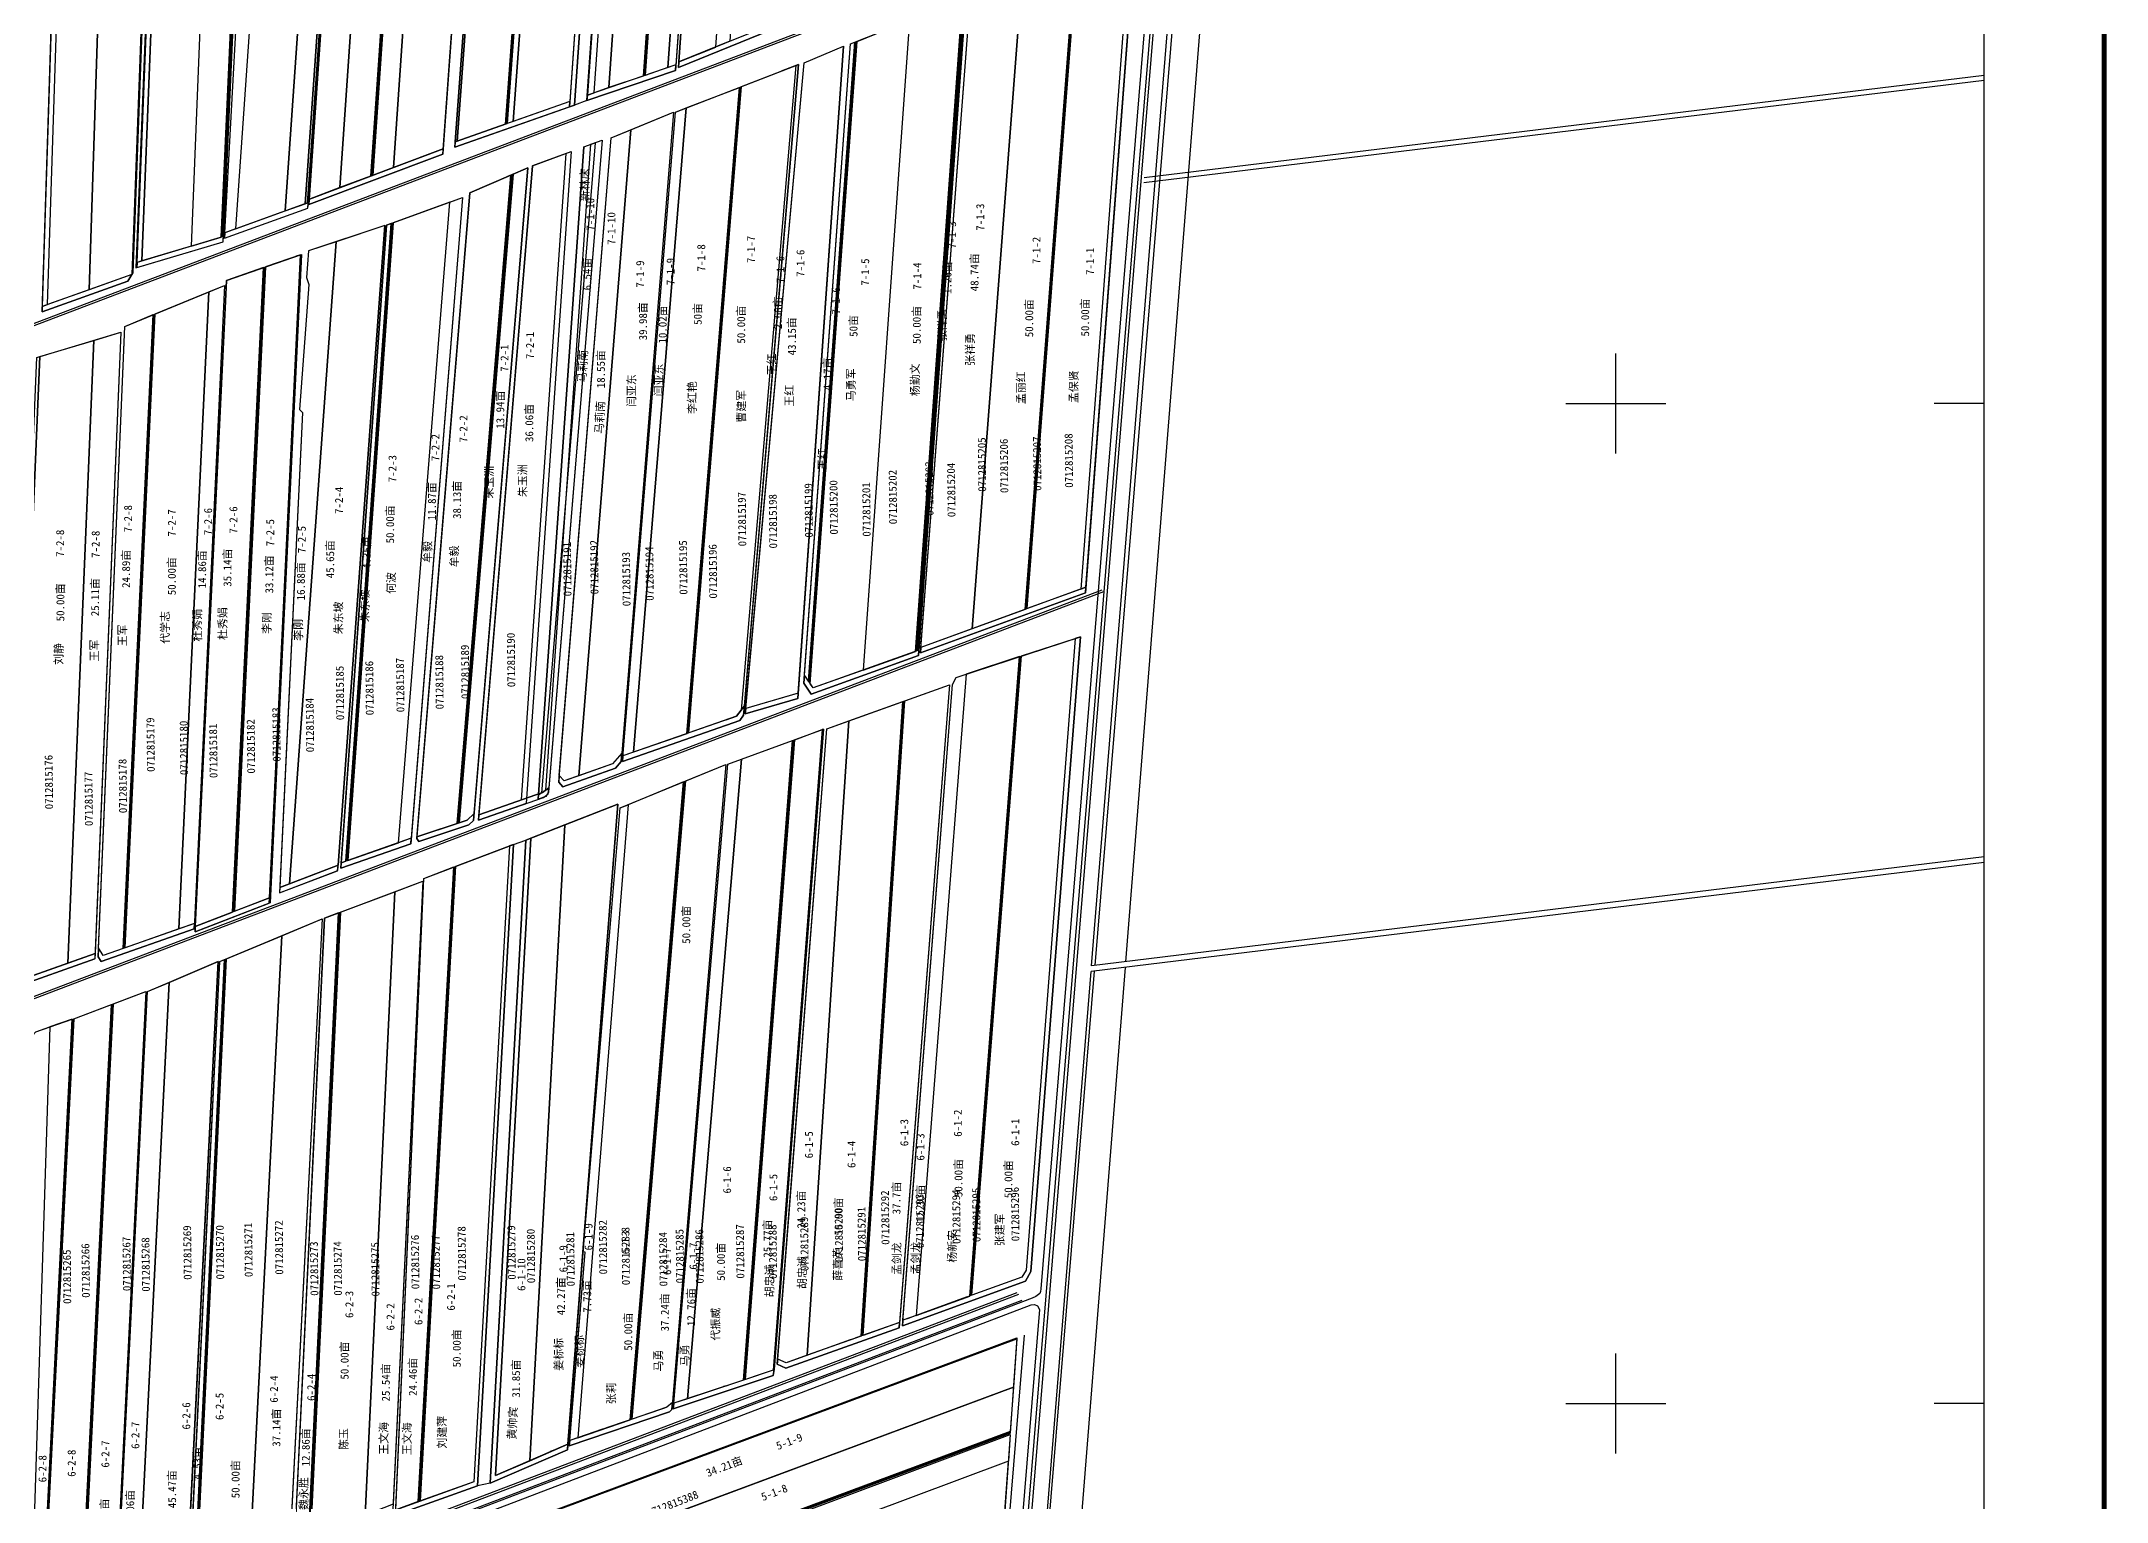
# Model space of a CAD drawing. Extents: x 541061 to 546490, y 4985742 to 4991358.
# Drawn here: x 544426 to 546490, y 4988941 to 4990401 of the extents above; entities that cross this region are included whole.
import ezdxf
from ezdxf.enums import TextEntityAlignment as Align

# ---------------------------------------------------------------- set-up
doc = ezdxf.new("R2010")
doc.units = 0
doc.header["$LTSCALE"] = 10
doc.layers.get('0').update_dxf_attribs({"linetype": 'CONTINUOUS'})
for name, color, linetype in [('2020.3.23画地', 7, 'CONTINUOUS'), ('2021年新职工', 7, 'CONTINUOUS'), ('2022年', 7, 'CONTINUOUS'), ('4-5', 7, 'CONTINUOUS'), ('TK', 7, 'CONTINUOUS'), ('地块名称', 7, 'CONTINUOUS'), ('地物扣减', 3, 'CONTINUOUS'), ('地籍号', 7, 'CONTINUOUS'), ('承包户', 7, 'CONTINUOUS'), ('测地框', 7, 'CONTINUOUS'), ('经营地', 1, 'CONTINUOUS'), ('经营地面积', 5, 'CONTINUOUS'), ('路林渠', 7, 'CONTINUOUS'), ('身份地', 1, 'CONTINUOUS'), ('身份地面积', 7, 'CONTINUOUS'), ('退界出水桩', 7, 'CONTINUOUS'), ('面积', 1, 'CONTINUOUS')]:
    doc.layers.add(name, color=color, linetype=linetype)
doc.styles.add('宋体', font='')
doc.styles.get('宋体').set_extended_font_data('SimSun')

msp = doc.modelspace()

# ---------------------------------------------------------------- linework, layer by layer
at = {"color": 1, "linetype": 'Continuous'}
for p, q in [((545128.8, 4989736.4), (545183, 4990377.7)), ((545183, 4990377.7), (545165.5, 4990370.9)), ((545121.1, 4989725.9), (545128.8, 4989736.4)), ((545110.6, 4989722.2), (545121.1, 4989725.9))]:
    msp.add_line(p, q, dxfattribs=at)
at = {"color": 1, "linetype": 'Continuous', "flags": 128}
for points in [[(545227.9, 4990396), (545182.5, 4989748.9)], [(544694.1, 4990191.6), (544693.1, 4990191.2)], [(544863.5, 4989627.4), (544863.2, 4989622.1)], [(544795.4, 4989598.5), (544795.8, 4989603.9)], [(544801.3, 4989603.8), (544801.4, 4989605.3)], [(544725.4, 4989574), (544725.8, 4989579.4)], [(544780.4, 4988932.5), (544857.2, 4988959.9)]]:
    msp.add_lwpolyline(points, dxfattribs=at)
at = {"color": 1, "linetype": 'Continuous', "elevation": 280.7, "flags": 128}
msp.add_lwpolyline([(544995.8, 4990304.3), (545058, 4990329.9), (545005.6, 4989680.6), (545000, 4989674.1), (544947.4, 4989655.5), (544943.2, 4989660)], close=True, dxfattribs=at)
at = {"color": 2, "linetype": 'Continuous', "elevation": 280.9, "flags": 128}
for points in [[(544896.6, 4990267.4), (544895.4, 4990267), (544841.6, 4989618.7), (544842.6, 4989619)], [(544897.6, 4990267.9), (544896.6, 4990267.4), (544842.6, 4989619), (544843.6, 4989619.4)]]:
    msp.add_lwpolyline(points, close=True, dxfattribs=at)
at = {"color": 1, "linetype": 'Continuous', "elevation": 282, "flags": 128}
msp.add_lwpolyline([(544458.7, 4989423.2), (544426.7, 4988799.5)], dxfattribs=at)
at = {"layer": '2020.3.23画地', "color": 3, "linetype": 'Continuous', "flags": 128}
for points in [[(545182.5, 4989748.9), (545130.2, 4989733.6), (545188.7, 4990379.3), (545227.9, 4990396)], [(545192.9, 4989761.1), (545189, 4989767.1), (545234.8, 4990398.2), (545239.3, 4990400)], [(545125.7, 4989732.1), (545128.8, 4989736.4), (545183, 4990377.7), (545180.2, 4990376.6)], [(545057, 4989039.7), (545051.4, 4989034.9), (545016.8, 4989023.1), (545070.2, 4989661.2), (545110.4, 4989677.7)], [(545071.9, 4989043.5), (545058.2, 4989039), (545112.2, 4989678), (545125.9, 4989683)], [(544603, 4989480.6), (544553.9, 4989459.8), (544522.1, 4988828.2), (544548.1, 4988838.6), (544548.5, 4988838.8), (544549.1, 4988839), (544554.1, 4988841), (544563.3, 4988844.7), (544571.3, 4988852.9)]]:
    msp.add_lwpolyline(points, close=True, dxfattribs=at)
at = {"layer": '2020.3.23画地', "color": 3, "linetype": 'Continuous', "elevation": 281.7, "flags": 128}
msp.add_lwpolyline([(544578.9, 4988855.2), (544573.9, 4988853.1), (544604.4, 4989480.6), (544609.3, 4989482.7)], close=True, dxfattribs=at)
at = {"layer": '2021年新职工', "color": 1, "linetype": 'Continuous', "flags": 128}
for points in [[(545071.2, 4989708.5), (545018, 4989689.9), (545070.6, 4990334.2), (545123.9, 4990354.8)], [(545018, 4989689.9), (545007.3, 4989686.2), (545059.9, 4990330), (545070.6, 4990334.2)]]:
    msp.add_lwpolyline(points, close=True, dxfattribs=at)
at = {"layer": '2021年新职工', "color": 1, "linetype": 'Continuous'}
msp.add_lwpolyline([(545015.4, 4990312.4), (545058, 4990329.9), (545006.3, 4989689), (544997.1, 4989678.4), (544963.2, 4989666.4)], close=True, dxfattribs=at)
at = {"layer": '2021年新职工', "color": 1, "linetype": 'Continuous', "flags": 128}
for points, elevation in [([(544723.2, 4989529.2), (544709.2, 4989523.9), (544679.3, 4988899.4), (544693.3, 4988904.9)], 281.2), ([(544674.6, 4988895.3), (544634.3, 4988878.4), (544666.4, 4989506.4), (544706.7, 4989523.2)], 281.7)]:
    msp.add_lwpolyline(points, close=True, dxfattribs=dict(at, elevation=elevation))
at = {"layer": '2022年', "color": 4, "linetype": 'Continuous', "flags": 128}
msp.add_lwpolyline([(545409.5, 4989832.8), (545356.6, 4989813.5), (545406.2, 4990462.4), (545459, 4990479.3)], close=True, dxfattribs=at)
at = {"layer": '4-5', "color": 2, "linetype": 'Continuous'}
msp.add_lwpolyline([(544496.2, 4990841.2), (544542.1, 4990858.1), (544516.7, 4990167.7), (544474, 4990152.4)], close=True, dxfattribs=at)
at = {"layer": '4-5', "color": 2, "linetype": 'Continuous', "elevation": 280.3, "flags": 128}
msp.add_lwpolyline([(544526.7, 4990181.2), (544522, 4990179.8), (544548.9, 4990862.1), (544553.6, 4990863.7)], close=True, dxfattribs=at)
at = {"layer": 'TK', "linetype": 'Continuous'}
for p, q in [((546368, 4985922.8), (546368, 4991162.8)), ((546000, 4989988.8), (546000, 4990088.8)), ((545950, 4990038.8), (546050, 4990038.8)), ((546368, 4990038.8), (546318, 4990038.8)), ((546000, 4988988.8), (546000, 4989088.8)), ((545950, 4989038.8), (546050, 4989038.8)), ((546368, 4989038.8), (546318, 4989038.8))]:
    msp.add_line(p, q, dxfattribs=at)
at = {"layer": 'TK', "linetype": 'Continuous', "const_width": 5, "flags": 128}
msp.add_lwpolyline([(541128, 4985922.8), (546488, 4985922.8), (546488, 4991162.8), (541128, 4991162.8)], close=True, dxfattribs=at)
at = {"layer": '地物扣减', "color": 3, "linetype": 'Continuous', "elevation": 280.7, "flags": 128}
msp.add_lwpolyline([(544968.3, 4990295.3), (544979.6, 4990299.4), (544926.1, 4989649.1), (544923, 4989646.9)], close=True, dxfattribs=at)
at = {"layer": '地籍号', "color": 1, "linetype": 'Continuous', "flags": 128}
for points in [[(545140.2, 4990969.5), (545104, 4990965.2), (545063.3, 4990380.2), (545100.2, 4990395.1)], [(544937.7, 4990945.9), (544886.7, 4990940.2), (544839.7, 4990300.4), (544891.7, 4990318.7)]]:
    msp.add_lwpolyline(points, close=True, dxfattribs=at)
at = {"layer": '测地框', "linetype": 'Continuous', "flags": 128}
for points, elevation in [([(545155.7, 4990412.2), (545062.9, 4990374.7), (545104, 4990965.2), (545193.4, 4990975.7)], 280.5), ([(544886.7, 4990940.2), (545001.7, 4990953.1), (544959, 4990337.1), (544839.3, 4990294.9)], 280.4), ([(545014.3, 4990954.6), (545102.5, 4990965.1), (545060, 4990371.7), (544971.5, 4990341.5)], 280.3), ([(544873.9, 4990937.4), (544740.4, 4990921.1), (544693.6, 4990237.5), (544827.5, 4990287.9)], 280.1), ([(544638.8, 4990893.1), (544547.9, 4990861.7), (544520.7, 4990174.2), (544607.8, 4990200.4)], 280.3), ([(544517.7, 4990169.3), (544512.4, 4990160.9), (544426.8, 4990130.2), (544445.7, 4990717.9), (544450, 4990717.9), (544453.3, 4990825.4), (544543.1, 4990858.5)], 281.5), ([(545355, 4990446), (545518.9, 4990498.5), (545469.7, 4989849.5), (545304.8, 4989789.3)], 280.7), ([(545234.8, 4990398.2), (545350.1, 4990444.3), (545302.9, 4989786.6), (545195.5, 4989748.1), (545188.4, 4989758.9)], 280.7), ([(545188.7, 4990379.3), (545227.9, 4990396), (545182.1, 4989743.6), (545129.7, 4989728.3)], 280.7), ([(545059.9, 4990330), (545183, 4990377.7), (545128, 4989726.9), (545124.2, 4989721.7), (545006.9, 4989680.8)], 280.7), ([(544995.8, 4990304.3), (545058, 4990329.9), (545005.6, 4989680.6), (545000, 4989674.1), (544947.4, 4989655.5), (544943.2, 4989660)], 280.7), ([(544968.3, 4990295.3), (544986.6, 4990301.9), (544933, 4989650), (544930.4, 4989645.6), (544922.7, 4989642.9)], 280.7), ([(544854.3, 4990249.4), (544912.5, 4990274.2), (544858.2, 4989621.8), (544853.3, 4989617.2), (544803.4, 4989600.6), (544801.3, 4989603.8)], 280.9), ([(544916.9, 4990276.4), (544955.8, 4990290.7), (544910.7, 4989638.7), (544863, 4989622)], 280.8), ([(544771, 4990216.9), (544847.1, 4990244.6), (544795.4, 4989598.5), (544725.4, 4989574)], 281.1), ([(544693.1, 4990191.2), (544691.3, 4990164.7), (544693.6, 4990157.5), (544684.3, 4990032.8), (544687.2, 4990029.6), (544664.3, 4989549.3), (544722.4, 4989571.6), (544769.3, 4990216.5)], 281.4), ([(544509.5, 4990115.8), (544609.2, 4990156.8), (544578.9, 4989513.3), (544485.8, 4989480.6), (544482.9, 4989485.3)], 281.6), ([(544421.7, 4990084.6), (544505.7, 4990110.1), (544479.6, 4989483.3), (544395.3, 4989453.3)], 281.7), ([(545336.9, 4989757.7), (545340.5, 4989764.8), (545464.7, 4989805.5), (545415.3, 4989170.7), (545409.7, 4989161), (545286.9, 4989116.4)], 280.8), ([(545211.1, 4989713.3), (545333.7, 4989757.3), (545283.6, 4989114.4), (545170.3, 4989074), (545161.7, 4989077.9)], 280.9), ([(545112.2, 4989678), (545207.8, 4989713), (545158.7, 4989072.7), (545157.6, 4989066.7), (545057.7, 4989033.5)], 281), ([(545004.5, 4989634.2), (545110.4, 4989677.7), (545056.4, 4989032.6), (545053.9, 4989030.5), (544953.8, 4988996.3), (544969.8, 4989190), (544967.7, 4989190.4)], 281.1), ([(544709.2, 4989523.9), (544807.4, 4989560.9), (544777.5, 4988932.6), (544679, 4988893.9)], 281.2), ([(544604.4, 4989480.6), (544706.7, 4989523.2), (544674.3, 4988889.7), (544573.7, 4988847.6)], 281.7), ([(544532.3, 4989450.6), (544603, 4989480.6), (544570.9, 4988845.4), (544566.1, 4988840.4), (544500.2, 4988814.1)], 281.6), ([(544458.7, 4989423.2), (544530.7, 4989450.7), (544498.8, 4988813.8), (544426.5, 4988794.3)], 282), ([(544389.8, 4989376.4), (544420.7, 4989410.4), (544456.8, 4989423), (544425.4, 4988794.4), (544364.5, 4988779.6), (544361, 4988788.7)], 281.9), ([(544908.3, 4988828.3), (544908.7, 4988920.8), (545401.1, 4989104.3), (545394.5, 4989008.9)], 281.7), ([(544899.5, 4988739.1), (544908.4, 4988825.7), (545394.6, 4989007.7), (545388.4, 4988921.8)], 281.9)]:
    msp.add_lwpolyline(points, close=True, dxfattribs=dict(at, elevation=elevation))
at = {"layer": '测地框', "color": 7, "linetype": 'Continuous', "flags": 128}
for points in [[(544611.2, 4990161.8), (544686, 4990187.7), (544654.9, 4989539.4), (544579.8, 4989510.2)], [(544910.3, 4989602.1), (545002.3, 4989637.9), (544951.9, 4988992.4), (544874.7, 4988958.9)], [(544808.5, 4989563.8), (544897.9, 4989597.8), (544862, 4988956.3), (544780.2, 4988927.1)]]:
    msp.add_lwpolyline(points, close=True, dxfattribs=at)
at = {"layer": '测地框', "color": 1, "linetype": 'Continuous', "flags": 128}
msp.add_lwpolyline([(544858.2, 4989621.8), (544858.8, 4989628.7)], dxfattribs=at)
at = {"layer": '经营地', "color": 1, "linetype": 'Continuous'}
msp.add_line((545182.5, 4989748.9, 280.7), (545227.9, 4990396, 280.7), dxfattribs=at)
at = {"layer": '路林渠', "color": 1, "linetype": 'Continuous'}
msp.add_line((545304.8, 4989789.3, 280.7), (545469.7, 4989849.5, 280.7), dxfattribs=at)
at = {"layer": '路林渠', "color": 5, "linetype": 'Continuous', "flags": 128}
for points, elevation in [([(545576.9, 4991004), (545425.1, 4989153.5), (545424.8, 4989150.7), (545424.1, 4989148.7), (545420.2, 4989145.7), (545416.4, 4989144.1), (543937.8, 4988580.9), (543932.9, 4988581.6), (543929.4, 4988584.9), (543928.5, 4988588.7), (543928.4, 4988591.2)], 280.2), ([(545576.9, 4991004), (545425.1, 4989153.5), (545424.8, 4989150.7), (545424.1, 4989148.7), (545420.2, 4989145.7), (545416.4, 4989144.1), (543937.8, 4988580.9), (543932.9, 4988581.6), (543929.4, 4988584.9), (543928.5, 4988588.7), (543928.4, 4988591.2)], 280.2), ([(545576.9, 4991004), (545425.1, 4989153.5), (545424.8, 4989150.7), (545424.1, 4989148.7), (545420.2, 4989145.7), (545416.4, 4989144.1), (543937.8, 4988580.9), (543932.9, 4988581.6), (543929.4, 4988584.9), (543928.5, 4988588.7), (543928.4, 4988591.2)], 280.2), ([(545349.5, 4988063.2), (545346.3, 4988063.6), (545344.6, 4988064), (545342.8, 4988066.1), (545341.8, 4988070.1), (545583.5, 4991004)], 282.9), ([(543929.2, 4988565.9), (543929.6, 4988568.3), (543931.8, 4988571.1), (543935.4, 4988573), (543939.9, 4988574.2), (545415.6, 4989137.5), (545418.7, 4989137.6), (545421.9, 4989136.3), (545423.8, 4989132.8), (545252.9, 4987058)], 283.6)]:
    msp.add_lwpolyline(points, dxfattribs=dict(at, elevation=elevation))
at = {"layer": '路林渠', "color": 4, "linetype": 'Continuous', "flags": 128}
for points, elevation in [([(545585.9, 4991004), (545262.1, 4987058.8)], 280), ([(545475.8, 4989476.2), (545599.6, 4991004)], 284.6), ([(543161.1, 4989640.3), (545531.6, 4990542.6)], 283.5), ([(543161.1, 4989640.3), (545531.6, 4990542.6)], 283.5), ([(543162, 4989638.4), (545533.2, 4990541)], 283.5), ([(543162, 4989638.4), (545533.2, 4990541)], 283.5), ([(546368, 4990361.6), (545528.1, 4990259.2)], 281.7), ([(546368, 4990366.7), (545528.5, 4990264.4)], 281.6), ([(542902, 4988868.5), (545486.5, 4989852.3)], 283.5), ([(542902.2, 4988866.4), (545488.1, 4989850.7)], 283.5), ([(546368, 4989579.7), (545475.4, 4989470.7)], 282.1), ([(546368, 4989585.2), (545475.8, 4989476.2)], 281.9), ([(545419.1, 4988775.8), (545475.4, 4989470.7)], 284.6), ([(543937.2, 4988592.4), (545401.6, 4989149.8)], 283.5), ([(543937.2, 4988592.4), (545401.6, 4989149.8)], 283.5), ([(543937.2, 4988592.4), (545401.6, 4989149.8)], 283.5)]:
    msp.add_lwpolyline(points, dxfattribs=dict(at, elevation=elevation))
at = {"layer": '路林渠', "color": 3, "linetype": 'Continuous', "flags": 128}
for points, elevation in [([(545479.3, 4989476.6), (545605.3, 4991004)], 280.8), ([(545630.9, 4991004), (545509.7, 4989480.4)], 280.8), ([(544968.3, 4990295.3), (544922.7, 4989642.9)], 280.7), ([(544955.8, 4990290.7), (544910.7, 4989638.7)], 280.8), ([(545394.4, 4988030.6), (545319.3, 4987086.6), (545282.5, 4987089.6), (545478.9, 4989471.1)], 280.8), ([(545509.3, 4989474.8), (545394.9, 4988036.5)], 280.8), ([(545402.8, 4989147.6), (543938.5, 4988590.1)], 280.7), ([(545402.8, 4989147.6), (543938.5, 4988590.1)], 280.7), ([(545402.8, 4989147.6), (543938.5, 4988590.1)], 280.7), ([(543940, 4988583.8), (545406.4, 4989142.2)], 283.4), ([(543940, 4988583.8), (545406.4, 4989142.2)], 283.4), ([(543940, 4988583.8), (545406.4, 4989142.2)], 283.4), ([(545408.6, 4989107), (545240.1, 4987061.1)], 283)]:
    msp.add_lwpolyline(points, dxfattribs=dict(at, elevation=elevation))
for points in [[(545001.7, 4990953.1), (544996.6, 4990952.5), (544953.9, 4990335.3), (544959, 4990337.1)], [(545021, 4990955.3), (545014.3, 4990954.6), (544971.9, 4990347.1), (544978.7, 4990349.4)], [(544454.5, 4990825.8), (544453.3, 4990825.4), (544450, 4990717.9), (544445.7, 4990717.9), (544427, 4990135.6), (544432.3, 4990137.5)], [(545518.9, 4990498.5), (545513.7, 4990496.8), (545465, 4989853.1), (545470.2, 4989854.9)], [(545155.7, 4990412.2), (545156.1, 4990417.7), (545063.3, 4990380.2), (545062.9, 4990374.7)], [(545060, 4990371.7), (545060.4, 4990377.3), (544971.9, 4990347.1), (544971.5, 4990341.5)], [(544953.9, 4990335.3), (544954.3, 4990340.7), (544839.7, 4990300.4), (544839.3, 4990294.9)], [(544694, 4990243.1), (544827.9, 4990293.4), (544827.5, 4990287.9), (544693.6, 4990237.5)], [(544692.6, 4990234.1), (544693, 4990239.5), (544609.6, 4990209.4), (544609.3, 4990204)], [(544607.8, 4990200.4), (544608.1, 4990205.7), (544522, 4990179.8), (544521.7, 4990174.5)], [(544516.6, 4990167.6), (544516.7, 4990167.7), (544427, 4990135.6), (544426.8, 4990130.2), (544512.4, 4990160.9)], [(544421.7, 4990084.6), (544424.5, 4990085.5), (544398.3, 4989459.7), (544479.9, 4989488.7), (544479.6, 4989483.3), (544395.3, 4989453.3)], [(545469.7, 4989849.5), (545470.2, 4989854.9), (545305.2, 4989794.7), (545304.8, 4989789.3)], [(545409.7, 4989161), (545415.3, 4989170.7), (545464.7, 4989805.5), (545459.5, 4989803.8), (545410.4, 4989172.2), (545406.3, 4989165.1), (545356.2, 4989146.9), (545352.7, 4989145.7), (545351.7, 4989145.3), (545350.6, 4989144.9), (545350.5, 4989144.9), (545297, 4989125.4), (545293.4, 4989124.1), (545287.3, 4989121.9), (545286.9, 4989116.4)], [(545302.9, 4989786.6), (545303.3, 4989792), (545293.9, 4989788.7), (545197.5, 4989754.2), (545189.9, 4989765.7), (545189, 4989767.1), (545188.4, 4989758.9), (545195.5, 4989748.1)], [(545124.2, 4989721.7), (545128, 4989726.9), (545128.8, 4989736.4), (545121.1, 4989725.9), (545107.9, 4989721.3), (545007.3, 4989686.2), (545006.9, 4989680.8)], [(545182.1, 4989743.6), (545182.5, 4989748.9), (545181.5, 4989748.6), (545130.2, 4989733.6), (545129.7, 4989728.3)], [(545000, 4989674.1), (545005.6, 4989680.6), (545006.3, 4989689), (544997.1, 4989678.4), (544948.8, 4989661.3), (544943.8, 4989666.8), (544943.2, 4989660), (544947.4, 4989655.5)], [(544927.9, 4989644.7), (544932.8, 4989648.4), (544933.3, 4989654.2), (544927, 4989649.7), (544863.5, 4989627.4), (544863.2, 4989622.1)], [(544853.3, 4989617.2), (544858.2, 4989621.8), (544858.8, 4989628.7), (544851.7, 4989622.1), (544801.4, 4989605.3), (544801.3, 4989603.8), (544803.4, 4989600.6)], [(544795.4, 4989598.5), (544795.8, 4989603.9), (544725.8, 4989579.4), (544725.4, 4989574)], [(544862, 4988956.3), (544897.9, 4989597.8), (544894.1, 4989596.3), (544858.5, 4988960.4), (544805, 4988941.3), (544800, 4988939.5), (544799, 4988939.2), (544780.4, 4988932.5), (544780.2, 4988927.1)], [(544897.9, 4989597.8), (544910.3, 4989602.1), (544874.7, 4988958.9), (544862, 4988956.3)], [(544951.9, 4988992.4), (544952.3, 4988998.1), (544943, 4988994), (544939.4, 4988992.5), (544936.8, 4988991.3), (544935.8, 4988990.9), (544934.8, 4988990.4), (544880.1, 4988966.7), (544915.4, 4989604.1), (544910.3, 4989602.1), (544874.7, 4988958.9)], [(544722.2, 4989571.5), (544722.8, 4989577.1), (544664.5, 4989554.7), (544664.3, 4989549.3)], [(544580, 4989515.7), (544579.8, 4989510.2), (544653.8, 4989539), (544654.1, 4989544.5)], [(544483.3, 4989494.2), (544482.9, 4989485.3), (544485.8, 4989480.6), (544578.9, 4989513.3), (544579.2, 4989518.7), (544487.9, 4989486.7)], [(545283.6, 4989114.4), (545284, 4989119.8), (545240.3, 4989104.3), (545237.1, 4989103.1), (545236, 4989102.7), (545235, 4989102.4), (545234.7, 4989102.3), (545180.9, 4989083.1), (545177.3, 4989081.8), (545170.5, 4989079.4), (545162.1, 4989083.2), (545161.7, 4989077.9), (545170.3, 4989074)], [(545157.6, 4989066.7), (545158.7, 4989072.7), (545157.6, 4989072), (545115.8, 4989058.1), (545110.2, 4989056.2), (545109.2, 4989055.9), (545108.1, 4989055.6), (545107.6, 4989055.4), (545058.2, 4989039), (545057.7, 4989033.5)], [(545053.9, 4989030.5), (545056.4, 4989032.6), (545057, 4989039.7), (545051.4, 4989034.9), (545049, 4989034.1), (544991.9, 4989014.6), (544989.2, 4989013.7), (544988.2, 4989013.3), (544987.1, 4989013), (544954.2, 4989001.8), (544953.8, 4988996.3)]]:
    msp.add_lwpolyline(points, close=True, dxfattribs=at)
at = {"layer": '路林渠', "color": 3, "linetype": 'Continuous', "elevation": 280.4, "flags": 128}
msp.add_lwpolyline([(545001.7, 4990953.1), (545014.3, 4990954.6), (544971.5, 4990341.5), (544959, 4990337.1)], close=True, dxfattribs=at)
at = {"layer": '路林渠', "color": 3, "linetype": 'Continuous'}
for points in [[(544654.1, 4989544.5), (544685, 4990187.4), (544680.8, 4990185.9)], [(544863.5, 4989627.4), (544927, 4989649.7), (544933.3, 4989654.2)]]:
    msp.add_lwpolyline(points, dxfattribs=at)
at = {"layer": '路林渠', "linetype": 'Continuous', "elevation": 280.8, "flags": 128}
msp.add_lwpolyline([(545336.9, 4989757.7), (545340.5, 4989764.8), (545464.7, 4989805.5), (545415.3, 4989170.7), (545409.7, 4989161), (545286.9, 4989116.4)], close=True, dxfattribs=at)
at = {"layer": '路林渠', "color": 3, "linetype": 'Continuous', "flags": 128}
for points in [[(544664.3, 4989549.3), (544722.2, 4989571.5)], [(544579.8, 4989510.2), (544653.8, 4989539)], [(544482.9, 4989485.3), (544485.8, 4989480.6), (544578.9, 4989513.3)], [(544395.3, 4989453.3), (544479.6, 4989483.3)]]:
    msp.add_lwpolyline(points, dxfattribs=at)
at = {"layer": '路林渠', "color": 1, "linetype": 'Continuous', "elevation": 280.8, "flags": 128}
msp.add_lwpolyline([(545415.3, 4989170.7), (545409.7, 4989161), (545286.9, 4989116.4)], dxfattribs=at)
at = {"layer": '身份地', "color": 1, "linetype": 'Continuous'}
for points in [[(544943.6, 4990946.5), (544996.6, 4990952.5), (544954.3, 4990340.7), (544897.7, 4990320.8)], [(545094.5, 4990964.1), (545102.5, 4990965.1), (545060.4, 4990377.3), (545052.4, 4990374.5)], [(544937.7, 4990945.9), (544943.6, 4990946.5), (544897.7, 4990320.8), (544891.7, 4990318.7)], [(544454.5, 4990825.8), (544496.2, 4990841.2), (544474, 4990152.4), (544432.3, 4990137.5)], [(545461, 4990480), (545513.7, 4990496.8), (545465, 4989853.1), (545411.6, 4989833.6)], [(544834.4, 4990239.9), (544847.1, 4990244.6), (544795.8, 4989603.9), (544783.1, 4989599.5)], [(544593.4, 4990150.3), (544609.2, 4990156.8), (544579.2, 4989518.7), (544563.4, 4989513.2)], [(544478.5, 4990101.8), (544505.7, 4990110.1), (544479.9, 4989488.7), (544452.5, 4989479)], [(545405.9, 4989786.2), (545459.5, 4989803.8), (545410.4, 4989172.2), (545406.3, 4989165.1), (545356.2, 4989146.9)], [(545179.1, 4989702.5), (545206.7, 4989712.7), (545157.6, 4989072), (545130.1, 4989062.8)], [(544949.5, 4989617.3), (545002.3, 4989637.9), (544952.3, 4988998.1), (544914.3, 4988981.5)], [(544840.5, 4989576), (544894.1, 4989596.3), (544858.5, 4988960.4), (544805, 4988941.3)], [(544779.5, 4989550.4), (544807.4, 4989560.9), (544777.8, 4988938.1), (544749.9, 4988927.1)], [(544553.9, 4989459.8), (544603, 4989480.6), (544571.3, 4988852.9), (544563.3, 4988844.7), (544522.1, 4988828.2)], [(544498.4, 4989438.4), (544530.7, 4989450.7), (544499.1, 4988819.1), (544467, 4988810.4)]]:
    msp.add_lwpolyline(points, close=True, dxfattribs=at)
at = {"layer": '身份地', "color": 1, "linetype": 'Continuous', "flags": 128}
for points in [[(545021, 4990955.3), (545035.6, 4990957.1), (544993.5, 4990354.5), (544978.7, 4990349.4)], [(545035.6, 4990957.1), (545069.3, 4990961.1), (545027.7, 4990366.1), (544993.5, 4990354.5)], [(545071.3, 4990961.3), (545094.5, 4990964.1), (545052.4, 4990374.5), (545029.8, 4990366.8)], [(544823, 4990931.2), (544873.9, 4990937.4), (544827.9, 4990293.4), (544778, 4990274.6)], [(544717.5, 4990915.8), (544668.2, 4990904.3), (544620.1, 4990213.2), (544669.8, 4990231.2)], [(544669.8, 4990231.2), (544689.9, 4990238.4), (544737.3, 4990920.4), (544717.5, 4990915.8)], [(544689.9, 4990238.4), (544693, 4990239.5), (544740.4, 4990921.1), (544739.4, 4990920.9), (544737.3, 4990920.4)], [(544740.4, 4990921.1), (544770.3, 4990924.8), (544724.4, 4990254.5), (544694, 4990243.1)], [(544802.6, 4990928.7), (544823, 4990931.2), (544778, 4990274.6), (544757.3, 4990266.8)], [(545356.6, 4989813.5), (545305.2, 4989794.7), (545355, 4990446), (545406.2, 4990462.4)], [(545197.5, 4989754.2), (545194.7, 4989758.4), (545241.4, 4990400.8), (545294, 4990421.9), (545247.4, 4989772)], [(545125.7, 4989732.1), (545121.1, 4989725.9), (545073.2, 4989709.2), (545126, 4990355.6), (545180.2, 4990376.6)], [(544963.2, 4989666.4), (544948.8, 4989661.3), (544943.8, 4989666.8), (544995.8, 4990304.3), (545015.4, 4990312.4)], [(544933.3, 4989654.2), (544930.4, 4989652.1), (544975.5, 4990297.9), (544986.6, 4990301.9)], [(544834.4, 4990239.9), (544777.7, 4990219.4), (544732.5, 4989581.8), (544783.1, 4989599.5)], [(544775.7, 4990218.6), (544771, 4990216.9), (544725.8, 4989579.4), (544730.5, 4989581.1)], [(544617.1, 4989530.1), (544648.1, 4990174.6), (544611.2, 4990161.8), (544580, 4989515.7)], [(544685, 4990187.4), (544650.1, 4990175.3), (544619.2, 4989530.9), (544654.1, 4989544.5)], [(544563.4, 4989513.2), (544510, 4989494.4), (544539.9, 4990128.3), (544593.4, 4990150.3)], [(544508, 4989493.7), (544487.9, 4989486.7), (544483.3, 4989494.2), (544509.5, 4990115.8), (544537.9, 4990127.5)], [(544452.5, 4989479), (544398.3, 4989459.7), (544424.5, 4990085.5), (544478.5, 4990101.8)], [(545403.9, 4989785.6), (545350.4, 4989768.1), (545300.5, 4989126.7), (545354.1, 4989146.2)], [(545284, 4989119.8), (545247.5, 4989106.8), (545289.1, 4989741.3), (545333.7, 4989757.3)], [(545300.5, 4989126.7), (545287.3, 4989121.9), (545336.9, 4989757.7), (545340.5, 4989764.8), (545350.4, 4989768.1)], [(545245.4, 4989106.1), (545191.6, 4989086.9), (545233.3, 4989721.3), (545287.1, 4989740.6), (545245.4, 4989106.1)], [(545191.6, 4989086.9), (545170.5, 4989079.4), (545162.1, 4989083.2), (545211.1, 4989713.3), (545233.3, 4989721.3)], [(545128, 4989062.2), (545071.9, 4989043.5), (545125.9, 4989683), (545177, 4989701.8)], [(545068.1, 4989660.3), (545012.5, 4989637.5), (544962.2, 4989004.5), (545014.7, 4989022.4)], [(544914.3, 4988981.5), (544952.3, 4988998.1), (545002.3, 4989637.9), (544949.5, 4989617.3)], [(544962.2, 4989004.5), (544954.2, 4989001.8), (544969.8, 4989190), (544967.7, 4989190.4), (545004.5, 4989634.2), (545012.5, 4989637.5)], [(544949.5, 4989617.3), (544915.4, 4989604.1), (544880.1, 4988966.7), (544914.3, 4988981.5)], [(544802.9, 4988940.6), (544780.4, 4988932.5), (544808.5, 4989563.8), (544838.4, 4989575.2)], [(544522.1, 4988828.2), (544500.5, 4988819.6), (544532.3, 4989450.6), (544553.9, 4989459.8)], [(544464.9, 4988809.8), (544426.7, 4988799.5), (544458.7, 4989423.2), (544496.4, 4989437.6)], [(545397.7, 4989055.1), (545394.6, 4989010.6), (544913.4, 4988831.8), (544913.6, 4988874.7)], [(544910.9, 4988800.6), (544904.7, 4988741.1), (545388.4, 4988921.8), (545392.7, 4988981)]]:
    msp.add_lwpolyline(points, close=True, dxfattribs=at)
for points, elevation in [([(545104, 4990965.2), (545154.1, 4990971.1), (545114.4, 4990400.9), (545063.3, 4990380.2)], 280.5), ([(544886.7, 4990940.2), (544888.5, 4990940.4), (544841.6, 4990301), (544839.7, 4990300.4)], 280.4), ([(544888.5, 4990940.4), (544935.7, 4990945.7), (544889.6, 4990317.9), (544841.6, 4990301)], 280.4), ([(544770.3, 4990924.8), (544800.6, 4990928.5), (544755.2, 4990266.1), (544724.4, 4990254.5)], 280.1), ([(544636.8, 4990892.4), (544603.1, 4990880.8), (544576, 4990196.1), (544606, 4990205.1)], 280.3), ([(544628.5, 4990557.5), (544629.8, 4990597), (544636.7, 4990809.8), (544639.3, 4990845.6), (544641.8, 4990881.3), (544646.5, 4990881.3), (544648.5, 4990899.7), (544668.2, 4990904.3), (544620.1, 4990213.2), (544609.6, 4990209.4), (544628.5, 4990557.5)], 280.1), ([(544576, 4990196.1), (544526.7, 4990181.2), (544553.6, 4990863.7), (544603.1, 4990880.8)], 280.3), ([(545247.4, 4989772), (545299.9, 4989790.8), (545346.7, 4990442.9), (545294, 4990421.9)], 280.7), ([(545348.8, 4990443.8), (545350.1, 4990444.3), (545303.3, 4989792), (545302, 4989791.6)], 280.7), ([(544912.5, 4990274.2), (544897.6, 4990267.9), (544843.6, 4989619.4), (544851.7, 4989622.1), (544858.7, 4989628.6)], 280.9), ([(544950.7, 4990288.8), (544916.9, 4990276.4), (544863.5, 4989627.4), (544905.9, 4989642.3)], 280.8), ([(544895.4, 4990267), (544854.3, 4990249.4), (544801.4, 4989605.3), (544841.6, 4989618.7)], 280.9), ([(544769.3, 4990216.5), (544720.7, 4990200.4), (544674, 4989558.4), (544722.8, 4989577.1)], 281.4), ([(544720.7, 4990200.4), (544693.1, 4990191.2), (544691.3, 4990164.7), (544693.6, 4990157.5), (544684.3, 4990032.8), (544687.2, 4990029.6), (544664.5, 4989554.7), (544674, 4989558.4)], 281.4), ([(544725.2, 4989530), (544779.5, 4989550.4), (544749.9, 4988927.1), (544695.3, 4988905.7)], 281.2), ([(544634.3, 4988878.4), (544580.9, 4988856), (544611.3, 4989483.5), (544666.4, 4989506.4)], 281.7), ([(544415.1, 4988797), (544367.6, 4988785.5), (544366.1, 4988789.6), (544395.7, 4989383), (544420.7, 4989410.4), (544434.7, 4989415.3)], 281.9), ([(544456.8, 4989423), (544434.7, 4989415.3), (544415.1, 4988797), (544425.7, 4988799.6), (544456.8, 4989423)], 281.9), ([(545401, 4989103.3), (545397.7, 4989055.1), (544913.5, 4988874.7), (544913.8, 4988921.7)], 281.7), ([(545394.6, 4989007.7), (545392.7, 4988981), (544910.9, 4988800.6), (544913.6, 4988827.7)], 281.9)]:
    msp.add_lwpolyline(points, close=True, dxfattribs=dict(at, elevation=elevation))
for points, elevation in [([(544636.8, 4990892.4), (544606, 4990205.1)], 280.3), ([(544638.8, 4990893.1), (544608.1, 4990205.7)], 280.3), ([(545346.7, 4990442.9), (545299.9, 4989790.8)], 280.7), ([(545348.8, 4990443.8), (545302, 4989791.6)], 280.7), ([(544897.6, 4990267.9), (544843.6, 4989619.4)], 280.9), ([(544897.6, 4990267.9), (544892, 4990265.5)], 280.9), ([(544769.3, 4990216.5), (544722.8, 4989577.1)], 281.4), ([(544723.2, 4989529.2), (544693.3, 4988904.9)], 281.2), ([(544725.2, 4989530), (544695.3, 4988905.7)], 281.2), ([(544578.9, 4988855.2), (544609.3, 4989482.7)], 281.7), ([(544580.9, 4988856), (544611.3, 4989483.5)], 281.7)]:
    msp.add_lwpolyline(points, dxfattribs=dict(at, elevation=elevation))
for points in [[(545409.5, 4989832.8), (545459, 4990479.3)], [(545411.6, 4989833.6), (545461, 4990480)], [(545192.9, 4989761.1), (545239.3, 4990400)], [(545194.7, 4989758.4), (545241.4, 4990400.8)], [(545071.2, 4989708.5), (545123.9, 4990354.8)], [(545073.2, 4989709.2), (545126, 4990355.6)], [(544778, 4990274.6), (544694, 4990243.1)], [(544689.9, 4990238.4), (544693, 4990239.5)], [(544620.1, 4990213.2), (544609.6, 4990209.4)], [(544775.7, 4990218.6), (544730.5, 4989581.1)], [(544777.7, 4990219.4), (544732.5, 4989581.8)], [(544775.7, 4990218.6), (544771.1, 4990216.9)], [(544617.1, 4989530.1), (544648.1, 4990174.6)], [(544619.2, 4989530.9), (544650.1, 4990175.3)], [(544508, 4989493.7), (544537.9, 4990127.5)], [(544510, 4989494.4), (544539.9, 4990128.3)], [(545354.1, 4989146.2), (545403.9, 4989785.6)], [(545245.4, 4989106.1), (545287.1, 4989740.6)], [(545247.5, 4989106.8), (545289.1, 4989741.3)], [(545128, 4989062.2), (545177, 4989701.8)], [(545130.1, 4989062.8), (545179.1, 4989702.5)], [(545014.7, 4989022.4), (545068.1, 4989660.3)], [(545016.8, 4989023.1), (545070.2, 4989661.2)], [(544802.9, 4988940.6), (544838.4, 4989575.2)], [(544805, 4988941.3), (544840.5, 4989576)], [(544464.9, 4988809.8), (544496.4, 4989437.6)], [(544467, 4988810.4), (544498.4, 4989438.4)]]:
    msp.add_lwpolyline(points, dxfattribs=at)
at = {"layer": '身份地', "color": 2, "linetype": 'Continuous', "flags": 128}
msp.add_lwpolyline([(544803.9, 4988940.9), (544839.5, 4989575.6)], dxfattribs=at)
at = {"layer": '退界出水桩', "color": 2, "linetype": 'Continuous'}
for p, q in [((544739.4, 4990920.9), (544691.9, 4990239.1)), ((544692.6, 4990234.1), (544740.4, 4990921.1)), ((544691.6, 4990233.7), (544692.6, 4990234.1)), ((545206.7, 4989712.7, 281), (545157.6, 4989072, 281)), ((545207.8, 4989713, 281), (545158.7, 4989072.7, 281)), ((544913.4, 4988831.2, 281.7), (545394.6, 4989010, 281.7)), ((544913.4, 4988830.1, 281.7), (545394.5, 4989008.9, 281.7))]:
    msp.add_line(p, q, dxfattribs=at)
at = {"layer": '退界出水桩', "color": 2, "linetype": 'Continuous', "flags": 128}
for points in [[(545069.3, 4990961.1), (545027.7, 4990366.1)], [(545070.3, 4990961.2), (545028.8, 4990366.5)], [(545071.3, 4990961.3), (545029.8, 4990366.8)], [(544935.7, 4990945.7), (544889.6, 4990317.9)], [(544936.7, 4990945.8), (544890.6, 4990318.3)], [(544937.7, 4990945.9), (544891.7, 4990318.7)], [(544800.6, 4990928.5), (544755.2, 4990266.1)], [(544801.6, 4990928.6), (544756.2, 4990266.5)], [(544802.6, 4990928.7), (544757.3, 4990266.8)], [(545410.6, 4989833.2), (545460, 4990479.6)], [(545193.8, 4989759.8), (545240.4, 4990400.4)], [(545072.2, 4989708.8), (545125, 4990355.2)], [(544776.7, 4990219), (544731.5, 4989581.4)], [(544618.1, 4989530.5), (544649.1, 4990174.9)], [(544509, 4989494.1), (544538.9, 4990127.9)], [(545355.1, 4989146.5), (545404.9, 4989785.9)], [(545246.5, 4989106.5), (545288.1, 4989740.9)], [(545129, 4989062.5), (545178.1, 4989702.1)], [(545015.8, 4989022.7), (545069.2, 4989660.8)], [(544465.9, 4988810.1), (544497.4, 4989438)]]:
    msp.add_lwpolyline(points, dxfattribs=at)
for points, elevation in [([(544637.8, 4990892.8), (544607, 4990205.4)], 280.3), ([(545347.8, 4990443.4), (545301, 4989791.2)], 280.7), ([(544896.6, 4990267.4), (544842.6, 4989619)], 280.9), ([(544724.2, 4989529.6), (544694.3, 4988905.3)], 281.2), ([(544579.9, 4988855.6), (544610.3, 4989483.1)], 281.7), ([(545394.5, 4989008.9), (544913.4, 4988830.1)], 281.7)]:
    msp.add_lwpolyline(points, dxfattribs=dict(at, elevation=elevation))
for points in [[(544543.1, 4990858.5), (544542.1, 4990858.1), (544516.6, 4990167.6), (544517.7, 4990169.3)], [(544548.9, 4990862.1), (544547.9, 4990861.7), (544520.7, 4990174.2), (544521.7, 4990174.5)], [(545207.8, 4989713), (545206.7, 4989712.7), (545157.6, 4989072), (545158.7, 4989072.7)], [(545394.6, 4989010), (545394.6, 4989010.6), (544913.4, 4988831.8), (544913.4, 4988831.2)], [(545394.5, 4989008.9), (545394.6, 4989010), (544913.4, 4988831.2), (544913.4, 4988830.1)]]:
    msp.add_lwpolyline(points, close=True, dxfattribs=at)

# ---------------------------------------------------------------- texts
at = {"layer": '2020.3.23画地', "color": 3, "linetype": 'Continuous', "style": '宋体'}
for s, p in [('2.68亩', (545162, 4990129.4)), ('43.15亩', (545176, 4990105.9)), ('王红', (545155.7, 4990077.6)), ('王红', (545173.2, 4990046.5)), ('王红', (545206.3, 4989983.1)), ('马勇', (545069.1, 4989086.9)), ('马勇', (545042.8, 4989081.6)), ('4.53亩', (544581.8, 4988978.9)), ('45.47亩', (544556.5, 4988953.1))]:
    msp.add_text(s, height=8, rotation=90, dxfattribs=at).set_placement(p, align=Align.MIDDLE)
for s, p in [('37.24亩', (545053.3, 4989110.8)), ('12.76亩', (545079.6, 4989116.1))]:
    msp.add_text(s, height=8, rotation=90, dxfattribs=at).set_placement(p)
at = {"layer": '2021年新职工', "color": 1, "linetype": 'Continuous', "style": '宋体'}
for s, p in [('闫亚东', (545015.7, 4990051.5)), ('闫亚东', (545043, 4990062.1)), ('李红艳', (545076.2, 4990044.5)), ('37.14亩', (544660.7, 4989014.6)), ('12.86亩', (544690.1, 4988994.9)), ('魏永胜 ', (544688.1, 4988951.4))]:
    msp.add_text(s, height=8, rotation=90, dxfattribs=at).set_placement(p, align=Align.MIDDLE)
at = {"layer": '2022年', "color": 4, "linetype": 'Continuous', "style": '宋体'}
for s, p in [('50.00亩', (545413.2, 4990124)), ('孟丽红', (545405, 4990054.4))]:
    msp.add_text(s, height=8, rotation=90, dxfattribs=at).set_placement(p, align=Align.MIDDLE)
at = {"layer": '地块名称', "color": 0, "linetype": 'Continuous', "style": '宋体'}
for s, rotation, p in [('7-1-10', 90, (544974.9, 4990227.9)), ('7-1-10', 90, (544995.9, 4990213.7)), ('7-1-3', 90, (545364.6, 4990225)), ('7-1-3', 90, (545336.5, 4990207.2)), ('7-1-8', 90, (545085.7, 4990184.3)), ('7-1-7', 90, (545135.5, 4990192.7)), ('7-1-6', 90, (545184.9, 4990178.9)), ('7-1-2', 90, (545420.7, 4990191.7)), ('7-1-1', 90, (545474.3, 4990180.8)), ('7-1-9', 90, (545024.7, 4990168.1)), ('7-1-9', 90, (545055.1, 4990170.6)), ('7-1-6', 90, (545164.8, 4990172.6)), ('7-1-5', 90, (545249.6, 4990170.1)), ('7-1-4', 90, (545301.6, 4990166.1)), ('7-1-6', 90, (545220.5, 4990141.3)), ('7-2-1', 90, (544914.5, 4990096.7)), ('7-2-1', 90, (544889, 4990084)), ('7-2-2', 90, (544848, 4990013.3)), ('7-2-2', 90, (544820, 4989994.6)), ('7-2-3', 90, (544777.1, 4989973.5)), ('7-2-4', 90, (544723.6, 4989941.8)), ('7-2-8', 90, (544512.8, 4989923.5)), ('7-2-7', 90, (544556.5, 4989919.3)), ('7-2-6', 90, (544592.8, 4989920.6)), ('7-2-6', 90, (544618.1, 4989922.2)), ('7-2-5', 90, (544654.9, 4989909.5)), ('7-2-8', 90, (544444.9, 4989898.9)), ('7-2-8', 90, (544480.4, 4989897.9)), ('7-2-5', 90, (544686.5, 4989902.6)), ('6-1-3', 90, (545288.7, 4989309.6)), ('6-1-2', 90, (545342.2, 4989319)), ('6-1-1', 90, (545399.6, 4989309.9)), ('6-1-5', 90, (545193.4, 4989297.4)), ('6-1-4', 90, (545235.9, 4989287.8)), ('6-1-3', 90, (545304.9, 4989295.2)), ('6-1-6', 90, (545111.6, 4989262.3)), ('6-1-5', 90, (545157.8, 4989254.7)), ('6-1-9', 90, (544973.1, 4989205.4)), ('6-1-8', 90, (545010, 4989201.6)), ('6-1-7', 90, (545077.9, 4989186.1)), ('6-1-10', 90, (544906, 4989167.6)), ('6-1-9', 90, (544947.9, 4989183.4)), ('6-1-7', 90, (545051.7, 4989180.8)), ('6-2-1', 90, (544835.6, 4989145.2)), ('6-2-3', 90, (544734, 4989137.8)), ('6-2-2', 90, (544775.1, 4989125.3)), ('6-2-2', 90, (544803.1, 4989130.8)), ('姜标标', 90, (544942.9, 4989087.9)), ('姜标标', 90, (544963.6, 4989090.9)), ('6-2-4', 90, (544658.7, 4989053.1)), ('6-2-4', 90, (544695.9, 4989054.9)), ('6-2-6', 90, (544571, 4989026.3)), ('6-2-5', 90, (544604.3, 4989035.8)), ('6-2-7', 90, (544520.1, 4989006.9)), (' 陈玉', 90, (544728, 4989000.4)), ('6-2-8', 90, (544456.4, 4988979)), ('6-2-7', 90, (544490.1, 4988988.2)), ('5-1-9', 21, (545173.7, 4989000.7, 283.6)), ('6-2-8', 90, (544427.3, 4988973.5)), ('5-1-8', 21, (545158.7, 4988949.7))]:
    msp.add_text(s, height=8, rotation=rotation, dxfattribs=at).set_placement(p, align=Align.MIDDLE)
at = {"layer": '地块名称', "color": 1, "linetype": 'Continuous', "style": '宋体'}
msp.add_text('50.00亩', height=8, rotation=90, dxfattribs=at).set_placement((545125.3, 4990117.6), align=Align.MIDDLE)
at = {"layer": '地物扣减', "color": 3, "linetype": 'Continuous', "style": '宋体'}
msp.add_text('新林床', height=8, rotation=90, dxfattribs=at).set_placement((544969, 4990257.3), align=Align.MIDDLE)
at = {"layer": '地籍号', "color": 1, "linetype": 'Continuous', "style": '宋体'}
for s, rotation, p in [('0712815205', 90.5502, (545366.3, 4989977.6)), ('0712815206', 90.5502, (545388.4, 4989976.3)), ('0712815207', 90.5502, (545421.5, 4989978.5)), ('0712815208', 90.5502, (545453.1, 4989981.6)), ('0712815200', 90.5502, (545218.1, 4989934.8)), ('0712815202', 90.5502, (545277.2, 4989945.1)), ('0712815203', 90.5502, (545313.7, 4989953.6, 280.7)), ('0712815204', 90.5502, (545335.6, 4989952.2)), ('0712815197', 90.5502, (545126.5, 4989923)), ('0712815198', 90.5502, (545157.4, 4989920.9)), ('0712815199', 90.5502, (545193.1, 4989931.8)), ('0712815201', 90.5502, (545250.8, 4989932.7)), ('0712815191', 90.5502, (544951.8, 4989873)), ('0712815192', 90.5502, (544978.8, 4989875)), ('0712815195', 90.5502, (545067.7, 4989874.7)), ('0712815193', 90.5502, (545010.8, 4989863.1)), ('0712815194', 90.5502, (545034, 4989868.6)), ('0712815196', 90.5502, (545097.4, 4989870.8)), ('0712815189', 90.5502, (544849.7, 4989770.3)), ('0712815190', 90.5502, (544895.6, 4989782.2)), ('0712815185', 90.5502, (544724.6, 4989749.2)), ('0712815186', 90.5502, (544754.1, 4989754.1)), ('0712815187', 90.5502, (544784.8, 4989757.1)), ('0712815188', 90.5502, (544824, 4989760)), ('0712815183', 90.5502, (544661.1, 4989707.7)), ('0712815184', 90.5502, (544694.5, 4989717.1)), ('0712815179', 90.5502, (544535.3, 4989697.5)), ('0712815180', 90.5502, (544568.6, 4989694.3)), ('0712815181', 90.5502, (544598, 4989691.3)), ('0712815182', 90.5502, (544635.6, 4989695.8)), ('0712815176', 90.5502, (544433.6, 4989660.1)), ('0712815178', 90.5502, (544507.5, 4989656.2)), ('0712815177', 90.5502, (544473.4, 4989643.3)), ('0712815292', 90.5502, (545269.6, 4989224.6, 283.2)), ('0712815293', 90.5502, (545304.2, 4989221.2, 283.2)), ('0712815294', 90.5502, (545340.7, 4989225.5, 283.2)), ('0712815295', 90.5502, (545360.7, 4989227.3, 283.2)), ('0712815296', 90.5502, (545399.5, 4989228.1, 283.2)), ('0712815271', 90.5502, (544633.1, 4989192.3, 283.2)), ('0712815272', 90.5502, (544663.7, 4989194.7, 283.2)), ('0712815282', 90.5502, (544987.5, 4989195, 283.2)), ('0712815289', 90.5502, (545188.8, 4989198.3, 283.2)), ('0712815290', 90.5502, (545223.2, 4989207.3, 283.2)), ('0712815291', 90.5502, (545246.1, 4989208.2, 283.2)), ('0712815266', 90.5502, (544470.4, 4989171.6, 283.2)), ('0712815267', 90.5502, (544511.4, 4989178.3, 283.2)), ('0712815268', 90.5502, (544530.4, 4989177.7, 283.2)), ('0712815269', 90.5502, (544572.1, 4989189.6, 283.2)), ('0712815270', 90.5502, (544604.7, 4989189.9, 283.2)), ('0712815273', 90.5502, (544698.8, 4989173.6, 283.2)), ('0712815274', 90.5502, (544722.4, 4989173.7, 283.2)), ('0712815275', 90.5502, (544759.9, 4989172.9, 283.2)), ('0712815276', 90.5502, (544799.8, 4989180.2, 283.2)), ('0712815277', 90.5502, (544820.5, 4989180, 283.2)), ('0712815278', 90.5502, (544846.4, 4989188.8, 283.2)), ('0712815279', 90.5502, (544896.1, 4989189.7, 283.2)), ('0712815280', 90.5502, (544915.5, 4989186.2, 283.2)), ('0712815281', 90.5502, (544955, 4989183, 283.2)), ('0712815283', 90.5502, (545010.2, 4989184.2, 283.2)), ('0712815284', 90.5502, (545047.7, 4989183, 283.2)), ('0712815285', 90.5502, (545064.3, 4989186, 283.2)), ('0712815286', 90.5502, (545084, 4989185.8, 283.2)), ('0712815287', 90.5502, (545124.6, 4989190.8, 283.2)), ('0712815288', 90.5502, (545157.2, 4989190.5, 283.2)), ('0712815265', 90.5502, (544451.8, 4989165.5, 283.2)), ('0712815388', 21.3801, (545057, 4988938.4, 566.7))]:
    msp.add_text(s, height=8, rotation=rotation, dxfattribs=at).set_placement(p, align=Align.MIDDLE)
at = {"layer": '承包户', "color": 1, "linetype": 'Continuous', "style": '宋体'}
for s, rotation, p in [('张祥勇', 90, (545326.3, 4990116.9, 280.7)), ('张祥勇', 90, (545354.2, 4990092.7)), ('马勇军', 90, (545235.2, 4990057.4)), ('杨勤文', 90, (545299.1, 4990062.4)), ('孟保贤', 90, (545457.9, 4990055.4)), ('曹建军', 90, (545125.5, 4990035.9)), ('牟毅', 90, (544811.8, 4989890.3)), ('牟毅', 90, (544838.5, 4989885.8)), ('何波', 90, (544775.5, 4989859.2)), ('朱东坡', 90, (544722.8, 4989824.3)), ('朱东坡', 90, (544749.2, 4989836.3)), ('王军', 90, (544507.1, 4989806.8)), ('代学志', 90, (544549.5, 4989814.8)), ('杜秀娟', 90, (544581.8, 4989817)), ('杜秀娟', 90, (544607.1, 4989818.6)), ('李刚', 90, (544651.1, 4989819.2)), ('李刚', 90, (544682.7, 4989812.3)), ('刘静', 90, (544443.2, 4989788.4)), ('王军', 90, (544479.1, 4989791.6)), ('张建军', 90, (545383.8, 4989212.4)), ('孟剑龙', 90, (545280.8, 4989183.6)), ('孟剑龙', 90, (545299.6, 4989184.1)), ('杨新安', 90, (545336.3, 4989195.9)), ('胡忠诚', 90, (545153.7, 4989161.2)), ('胡忠诚', 90, (545186.3, 4989169.6)), ('薛喜英', 90, (545221.9, 4989177.9)), ('代振威', 90, (545099.8, 4989118)), ('张莉', 90, (544995.6, 4989048.8)), ('黄帅宾', 87.0637, (544896.8, 4989019.1, -1.6)), ('王文海', 90, (544768.1, 4989003.9)), ('王文海', 90, (544791.3, 4989003.5)), ('刘建萍', 90, (544826.3, 4989010))]:
    msp.add_text(s, height=8, rotation=rotation, dxfattribs=at).set_placement(p, align=Align.MIDDLE)
at = {"layer": '经营地面积', "color": 1, "linetype": 'Continuous', "style": '宋体'}
for s, p in [('6.54亩', (544971.3, 4990168.1)), ('18.55亩', (544985.1, 4990073))]:
    msp.add_text(s, height=8, rotation=90, dxfattribs=at).set_placement(p, align=Align.MIDDLE)
at = {"layer": '身份地', "color": 1, "linetype": 'Continuous', "style": '宋体'}
for p in [(544966.9, 4990075.9, 281.8), (544984, 4990024.8, 281.8)]:
    msp.add_text('马莉南', height=8, rotation=87.0637, dxfattribs=at).set_placement(p, align=Align.MIDDLE)
at = {"layer": '身份地面积', "color": 1, "linetype": 'Continuous', "style": '宋体'}
for s, p in [('48.74亩', (545358.5, 4990169.9)), ('1.26亩', (545331.5, 4990164.6)), ('50亩', (545081.9, 4990128.2)), ('50亩', (545237.6, 4990116.2)), ('50.00亩', (545300.8, 4990117.2)), ('50.00亩', (545469.1, 4990124.7)), ('13.94亩', (544884.5, 4990032.5)), ('36.06亩', (544913.5, 4990019.2)), ('11.87亩', (544816.2, 4989941)), ('38.13亩', (544841.3, 4989942.3)), ('50.00亩', (544774.4, 4989917.8)), ('45.65亩', (544714.5, 4989883)), ('4.35亩', (544751, 4989889.6)), ('24.89亩', (544510.5, 4989873.3)), ('50.00亩', (544556.2, 4989866)), ('14.86亩', (544586.5, 4989872.9)), ('35.14亩', (544611.8, 4989874.5)), ('33.12亩', (544653.6, 4989867.8)), ('16.88亩', (544685.2, 4989860.9)), ('50.00亩', (544444.8, 4989839.9)), ('25.11亩', (544479.5, 4989845)), ('24.23亩', (545185.3, 4989232.7, 1130.9)), ('12.30亩', (545304.5, 4989238.5, 1130.9)), ('25.77亩', (545151.6, 4989203.6, 1130.9)), ('50.00亩', (544728.9, 4989081.7)), ('50.00亩', (544841, 4989093.9)), ('25.54亩', (544770.1, 4989059.8)), ('24.46亩', (544797.1, 4989065.4)), ('50.00亩', (544619.9, 4988963, 1130.9)), ('20.06亩', (544514.6, 4988933.3)), ('29.94亩', (544488.9, 4988924.6))]:
    msp.add_text(s, height=8, rotation=90, dxfattribs=at).set_placement(p, align=Align.MIDDLE)
at = {"layer": '身份地面积', "color": 4, "linetype": 'Continuous', "style": '宋体'}
for s, p in [('39.98亩', (545027.2, 4990120.9)), ('10.02亩', (545046.8, 4990117.7))]:
    msp.add_text(s, height=8, rotation=90, dxfattribs=at).set_placement(p, align=Align.MIDDLE)
at = {"layer": '身份地面积', "color": 3, "linetype": 'Continuous', "style": '宋体'}
msp.add_text('4.17亩', height=8, rotation=90, dxfattribs=at).set_placement((545211.6, 4990068.3), align=Align.MIDDLE)
at = {"layer": '身份地面积', "color": 1, "linetype": 'Continuous', "style": '宋体'}
for s, rotation, p in [('50.00亩', 90, (545074.7, 4989498.4)), ('50.00亩', 90, (545346.8, 4989245.1)), ('50.00亩', 90, (545396.7, 4989244)), ('37.7亩', 90, (545284.8, 4989227.9)), ('50.00亩', 90, (545226.9, 4989206.7)), ('50.00亩', 90, (545109.4, 4989161.4)), ('42.27亩', 90, (544949.5, 4989127)), ('7.73亩', 90, (544975.7, 4989129.5)), ('50.00亩', 90, (545016.7, 4989091.5)), ('31.85亩', 90, (544904.6, 4989044.6)), ('34.21亩', 21, (545092.3, 4988965.1, 565.4))]:
    msp.add_text(s, height=8, rotation=rotation, dxfattribs=at).set_placement(p)
at = {"layer": '面积', "color": 1, "linetype": 'Continuous', "style": '宋体'}
for p in [(544873.4, 4989960), (544906.9, 4989961.4)]:
    msp.add_text('朱玉洲', height=8, rotation=90, dxfattribs=at).set_placement(p, align=Align.MIDDLE)

doc.saveas('drawing.dxf')
